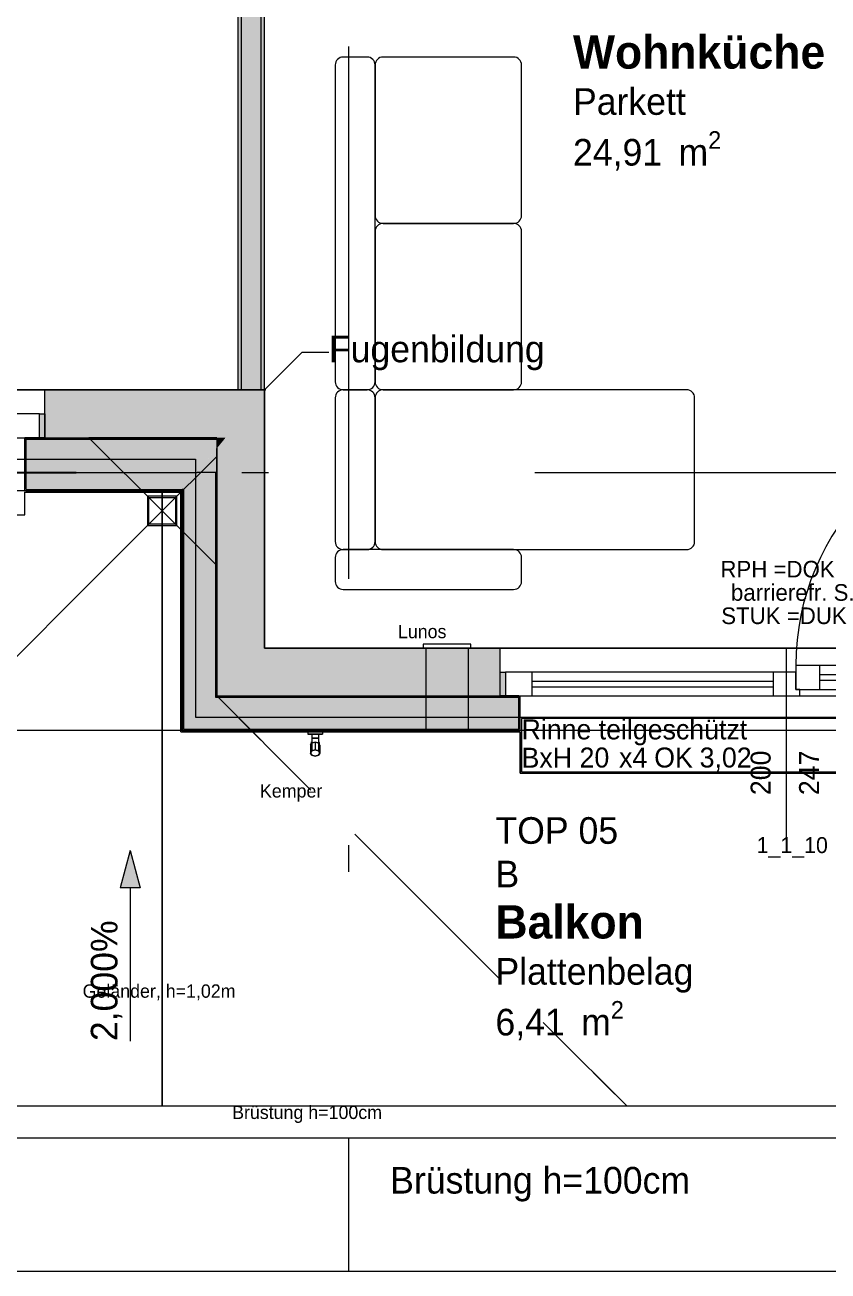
# Model space of a CAD drawing. Header units: metres. Extents: x -3 to 205, y -18 to 45.
# Drawn here: x 4.785 to 7.801, y -18 to -13.319 of the extents above; entities that cross this region are included whole.
import ezdxf

# ---------------------------------------------------------------- set-up
doc = ezdxf.new("R2010")
doc.units = ezdxf.units.M
doc.header["$MEASUREMENT"] = 0
doc.set_wipeout_variables(frame=1)
for name, pattern in [('Achse', [0.004, 0.002, -0.001, 0, -0.001]), ('Baufluchtlinie', [0.013, 0.008, -0.005]), ('Punkt 1_1', [0.075, 0.025, -0.05]), ('UNSICHTBAR', [0.4, 0, -0.4]), ('Untersicht', [0.001, 0.0005, -0.0005]), ('Wipeout_Contour', [1, 0, -1])]:
    doc.linetypes.add(name, pattern=pattern)
for name, color, linetype in [('1._1.Stock PP STG1_3_000 Achsraster', 7, 'Continuous'), ('1._1.Stock PP STG1_3_110 Wand Aussen', 7, 'Continuous'), ('1._1.Stock PP STG1_3_130 Wand Innen', 7, 'Continuous'), ('1._1.Stock PP STG1_3_140 Brüstung', 7, 'Continuous'), ('1._1.Stock PP STG1_3_210 Decke', 7, 'Continuous'), ('1._1.Stock PP STG1_3_220 Bodenaufbau', 7, 'Continuous'), ('1._1.Stock PP STG1_3_220 Bodenaufbau - Außen_ Gefälle', 7, 'Continuous'), ('1._1.Stock PP STG1_3_221 Bodenaufbau - Abdichtung', 7, 'Continuous'), ('1._1.Stock PP STG1_3_221 Bodenaufbau - Terrassenbelag', 7, 'Continuous'), ('1._1.Stock PP STG1_3_510 Möblierung', 7, 'Continuous'), ('1._1.Stock PP STG1_3_520 Fixeinbauten', 7, 'Continuous'), ('1._1.Stock PP STG1_3_611 Entwässerung', 7, 'Continuous'), ('1._1.Stock PP STG1_3_810 Raum', 7, 'Continuous'), ('1._1.Stock PP STG1_3_815 Raumbegrenzung', 7, 'Continuous'), ('1._1.Stock PP STG1_3_915 Allgemein Beschriftung.x', 7, 'Continuous'), ('1._1.Stock PP STG1_3_950 Polierplan Bemaßung', 7, 'Continuous'), ('1._1.Stock PP STG1_3_955 Polierplan Beschriftung', 7, 'Continuous'), ('1._1.Stock PP STG1_3_Neubau_140 Geländer transparent', 7, 'Continuous'), ('1._1.Stock PP STG1_3_Neubau_840 Baulinien', 7, 'Continuous')]:
    doc.layers.add(name, color=color, linetype=linetype)
doc.styles.add('ERSTELLTER_STIL_2', font='')
doc.styles.add('ERSTELLTER_STIL_6', font='')
doc.styles.get('ERSTELLTER_STIL_2').set_extended_font_data('Eurostile')
doc.styles.get('ERSTELLTER_STIL_6').set_extended_font_data('Eurostile', bold=True)

msp = doc.modelspace()

# ---------------------------------------------------------------- hatches: boundary and pattern name
at = {"layer": '1._1.Stock PP STG1_3_110 Wand Aussen', "linetype": 'Continuous', "lineweight": 13, "true_color": 0x3f7f02}
for points in [[(5.505, -14.69), (4.86, -14.69), (4.86, -14.78), (4.86, -14.87), (5.505, -14.87)], [(5.505, -14.69), (5.505, -14.87), (5.5382, -14.87), (5.685, -14.69)], [(5.5382, -14.87), (5.685, -14.87), (5.685, -14.69)], [(5.505, -14.875), (5.5341, -14.875), (5.5382, -14.87), (5.505, -14.87)], [(5.685, -15.66), (5.685, -14.87), (5.5382, -14.87), (5.505, -14.9106), (5.505, -15.66)], [(5.505, -14.9106), (5.5341, -14.875), (5.505, -14.875)], [(5.685, -15.66), (5.505, -15.84), (5.685, -15.84)], [(5.505, -15.66), (5.505, -15.84), (5.685, -15.66)], [(5.685, -15.66), (5.685, -15.84), (6.57, -15.84), (6.57, -15.75), (6.57, -15.66)]]:
    msp.add_hatch(color=76, dxfattribs=at).paths.add_polyline_path(points)
at = {"layer": '1._1.Stock PP STG1_3_110 Wand Aussen', "linetype": 'Continuous', "lineweight": 13, "true_color": 0xff6400}
for points in [[(4.84, -14.78), (4.84, -14.87), (4.86, -14.87), (4.86, -14.78)], [(4.79, -15), (5.4321, -15), (5.505, -14.9106), (5.505, -14.875), (4.79, -14.875)], [(5.5, -15), (5.5, -14.9168), (5.4321, -15)], [(5.505, -15), (5.505, -14.9106), (5.5, -14.9168), (5.5, -15)], [(4.79, -15.065), (5.3791, -15.065), (5.38, -15.0639), (5.38, -15), (4.79, -15)], [(5.38, -15.0639), (5.4321, -15), (5.38, -15)], [(5.5, -15.065), (5.5, -15), (5.4321, -15), (5.38, -15.0639), (5.38, -15.065)], [(5.38, -15.065), (5.38, -15.0639), (5.3791, -15.065)], [(5.5, -15.845), (5.5, -15.065), (5.38, -15.065), (5.38, -15.845)], [(6.59, -15.84), (6.59, -15.75), (6.57, -15.75), (6.57, -15.84)], [(5.5, -15.845), (5.38, -15.965), (5.5, -15.965)], [(5.38, -15.845), (5.38, -15.965), (5.5, -15.845)], [(5.5, -15.845), (5.5, -15.965), (6.64, -15.965), (6.64, -15.845)]]:
    msp.add_hatch(color=30, dxfattribs=at).paths.add_polyline_path(points)
at = {"layer": '1._1.Stock PP STG1_3_110 Wand Aussen', "linetype": 'Continuous', "lineweight": 0, "true_color": 0x373737}
for points in [[(5.505, -14.87), (4.79, -14.87), (4.79, -14.875), (5.505, -14.875)], [(5.505, -15.84), (5.505, -15), (5.5, -15), (5.5, -15.84)], [(5.505, -15.84), (5.5, -15.845), (5.505, -15.845)], [(5.5, -15.84), (5.5, -15.845), (5.505, -15.84)], [(5.505, -15.845), (6.64, -15.845), (6.64, -15.84), (5.505, -15.84)]]:
    msp.add_hatch(color=250, dxfattribs=at).paths.add_polyline_path(points)
at = {"layer": '1._1.Stock PP STG1_3_130 Wand Innen', "linetype": 'Continuous', "lineweight": 13, "true_color": 0xfb02fe}
for points in [[(5.585, -11.135), (5.585, -14.69), (5.5975, -14.69), (5.5975, -11.135)], [(5.685, -14.69), (5.685, -11.135), (5.6725, -11.135), (5.6725, -14.69)]]:
    msp.add_hatch(color=6, dxfattribs=at).paths.add_polyline_path(points)
at = {"layer": '1._1.Stock PP STG1_3_130 Wand Innen', "linetype": 'Continuous', "lineweight": 13, "true_color": 0xffaa00}
msp.add_hatch(color=40, dxfattribs=at).paths.add_polyline_path([(5.6725, -14.69), (5.6725, -11.135), (5.5975, -11.135), (5.5975, -14.69)])
at = {"layer": '1._1.Stock PP STG1_3_950 Polierplan Bemaßung', "linetype": 'Continuous', "lineweight": 13, "true_color": 0x6c6cff}
msp.add_hatch(color=171, dxfattribs=at).paths.add_polyline_path([(5.18, -16.42), (5.1425, -16.56), (5.2175, -16.56)])
at = {"layer": '1._1.Stock PP STG1_3_955 Polierplan Beschriftung', "linetype": 'Continuous', "lineweight": 13, "true_color": 0xfb02fe}
msp.add_hatch(color=6, dxfattribs=at).paths.add_polyline_path([(5.6825, -14.69), (5.6827, -14.691), (5.6832, -14.6918), (5.684, -14.6923), (5.685, -14.6925), (5.686, -14.6923), (5.6868, -14.6918), (5.6873, -14.691), (5.6875, -14.69), (5.6873, -14.689), (5.6868, -14.6882), (5.686, -14.6877), (5.685, -14.6875), (5.684, -14.6877), (5.6832, -14.6882), (5.6827, -14.689)])

# ---------------------------------------------------------------- linework, layer by layer
at = {"layer": '1._1.Stock PP STG1_3_000 Achsraster', "color": 5, "linetype": 'Achse', "lineweight": 0, "ltscale": 1000}
for p, q in [((6, 3), (6, -18)), ((-1.5, -15), (21, -15)), ((-1.5, -18), (21, -18))]:
    msp.add_line(p, q, dxfattribs=at)
at = {"layer": '1._1.Stock PP STG1_3_110 Wand Aussen', "color": 7, "linetype": 'Continuous', "lineweight": 13, "ltscale": 1000}
for p, q in [((4.86, -14.69), (3.71, -14.69)), ((4.84, -14.78), (4.755, -14.78)), ((4.84, -14.87), (4.84, -14.78)), ((4.74, -14.87), (4.84, -14.87)), ((4.785, -14.875), (4.785, -14.87)), ((4.79, -14.87), (4.785, -14.87)), ((4.79, -14.87), (4.785, -14.87)), ((4.79, -14.87), (4.785, -14.87)), ((4.785, -14.875), (4.785, -14.87)), ((4.785, -15), (4.785, -14.875)), ((4.785, -15), (4.785, -14.875)), ((4.79, -15.065), (4.79, -14.87)), ((4.79, -14.875), (5.505, -14.875)), ((4.785, -15.065), (4.785, -15)), ((4.785, -15.065), (4.785, -15)), ((5.5, -15), (5.5, -15.84)), ((4.785, -15.07), (3.785, -15.07)), ((4.785, -15.07), (4.785, -15.065)), ((4.785, -15.07), (4.785, -15.065)), ((4.79, -15.07), (4.785, -15.07)), ((4.79, -15.065), (5.375, -15.065)), ((5.3791, -15.065), (5.375, -15.065)), ((5.3791, -15.065), (5.375, -15.065)), ((5.38, -15.065), (5.3791, -15.065)), ((5.38, -15.065), (5.3791, -15.065)), ((5.38, -15.065), (5.38, -15.845)), ((8.72, -15.66), (6.57, -15.66)), ((6.57, -15.66), (6.57, -15.66)), ((7.645, -16.3713), (7.645, -15.66)), ((7.77, -15.725), (7.68, -15.725)), ((7.68, -15.725), (7.68, -15.815)), ((8.525, -15.725), (7.77, -15.725)), ((7.77, -15.815), (7.77, -15.725)), ((6.69, -15.75), (6.59, -15.75)), ((6.59, -15.75), (6.59, -15.84)), ((7.595, -15.75), (6.69, -15.75)), ((6.69, -15.84), (6.69, -15.75)), ((7.645, -15.75), (7.595, -15.75)), ((7.595, -15.75), (7.595, -15.84)), ((7.68, -15.75), (7.645, -15.75)), ((7.68, -15.815), (7.68, -15.75)), ((8.525, -15.76), (7.77, -15.76)), ((7.595, -15.785), (6.69, -15.785)), ((6.69, -15.805), (7.595, -15.805)), ((7.695, -15.815), (7.68, -15.815)), ((7.68, -15.815), (7.77, -15.815)), ((7.695, -15.84), (7.695, -15.815)), ((7.77, -15.78), (8.525, -15.78)), ((7.77, -15.815), (8.525, -15.815)), ((5.38, -15.845), (5.38, -15.965)), ((5.5, -15.84), (5.5, -15.845)), ((5.5, -15.845), (5.505, -15.845)), ((5.5, -15.845), (5.505, -15.845)), ((5.505, -15.845), (6.64, -15.845)), ((6.64, -15.84), (6.57, -15.84)), ((6.64, -15.84), (6.57, -15.84)), ((6.64, -15.84), (6.57, -15.84)), ((6.59, -15.84), (6.69, -15.84)), ((6.64, -15.84), (6.645, -15.84)), ((6.64, -15.965), (6.64, -15.84)), ((6.64, -15.84), (6.645, -15.84)), ((6.64, -15.84), (6.645, -15.84)), ((6.645, -15.845), (6.645, -15.84)), ((6.645, -15.845), (6.645, -15.84)), ((6.645, -15.965), (6.645, -15.845)), ((6.645, -15.965), (6.645, -15.845)), ((6.69, -15.84), (7.595, -15.84)), ((7.595, -15.84), (7.645, -15.84)), ((7.645, -15.84), (7.695, -15.84)), ((7.695, -15.84), (8.6, -15.84)), ((5.38, -15.965), (5.5, -15.965)), ((5.38, -15.965), (5.5, -15.965)), ((5.5, -15.965), (6.64, -15.965)), ((6.64, -15.97), (6.645, -15.97)), ((6.645, -15.97), (6.645, -15.965)), ((6.645, -15.97), (6.645, -15.965)), ((8.645, -15.97), (6.645, -15.97)), ((6.645, -15.97), (6.645, -15.97))]:
    msp.add_line(p, q, dxfattribs=at)
at = {"layer": '1._1.Stock PP STG1_3_110 Wand Aussen', "color": 7, "linetype": 'Continuous', "lineweight": 18, "ltscale": 1000}
for p, q in [((4.86, -14.78), (4.86, -14.69)), ((4.86, -14.78), (4.86, -14.69)), ((4.86, -14.87), (4.86, -14.78)), ((4.86, -14.87), (4.86, -14.78)), ((4.86, -14.87), (4.86, -14.78)), ((4.86, -14.87), (4.79, -14.87)), ((4.86, -14.87), (4.79, -14.87)), ((4.86, -14.87), (4.79, -14.87)), ((4.86, -14.87), (5.505, -14.87)), ((5.505, -14.87), (5.505, -14.875)), ((5.505, -14.87), (5.505, -14.875)), ((5.505, -14.875), (5.505, -14.9106)), ((5.505, -14.875), (5.505, -14.9106)), ((5.505, -15), (5.505, -14.9106)), ((5.505, -15), (5.505, -14.9106)), ((5.505, -15), (5.505, -15.66)), ((5.505, -15.66), (5.505, -15.84)), ((6.57, -15.75), (6.57, -15.66)), ((6.57, -15.75), (6.57, -15.66)), ((6.57, -15.84), (6.57, -15.75)), ((6.57, -15.84), (6.57, -15.75)), ((6.57, -15.84), (6.57, -15.75)), ((5.505, -15.84), (5.685, -15.84)), ((5.505, -15.84), (5.685, -15.84)), ((5.685, -15.84), (6.57, -15.84))]:
    msp.add_line(p, q, dxfattribs=at)
at = {"layer": '1._1.Stock PP STG1_3_110 Wand Aussen', "color": 1, "linetype": 'Baufluchtlinie', "lineweight": 0, "ltscale": 1000}
for p, q in [((4.79, -15), (5.4321, -15)), ((5.5, -15), (5.4321, -15)), ((5.5, -15), (5.4321, -15)), ((5.505, -15), (5.5, -15)), ((5.505, -15), (5.5, -15))]:
    msp.add_line(p, q, dxfattribs=at)
at = {"layer": '1._1.Stock PP STG1_3_110 Wand Aussen', "color": 7, "linetype": 'Continuous', "lineweight": 18, "ltscale": 1000, "flags": 128}
for points in [[(5.505, -14.69), (4.86, -14.69)], [(5.685, -14.69), (5.505, -14.69)], [(5.685, -15.66), (5.685, -14.69)], [(6.57, -15.66), (5.685, -15.66)]]:
    msp.add_lwpolyline(points, dxfattribs=at)
at = {"layer": '1._1.Stock PP STG1_3_110 Wand Aussen', "color": 7, "linetype": 'Continuous', "lineweight": 13, "ltscale": 1000, "flags": 128}
for points in [[(4.84, -14.78), (4.86, -14.78), (4.86, -14.87), (4.84, -14.87)], [(6.59, -15.84), (6.57, -15.84), (6.57, -15.75), (6.59, -15.75)]]:
    msp.add_lwpolyline(points, close=True, dxfattribs=at)
for points in [[(4.79, -15.07), (5.375, -15.07)], [(5.375, -15.07), (5.375, -15.97)], [(5.375, -15.97), (5.38, -15.97)], [(5.38, -15.97), (6.64, -15.97)]]:
    msp.add_lwpolyline(points, dxfattribs=at)
at = {"layer": '1._1.Stock PP STG1_3_110 Wand Aussen', "color": 7, "linetype": 'Continuous', "lineweight": 13, "ltscale": 1000}
msp.add_arc((8.615, -15.725), 0.935, 90, 180, dxfattribs=at)
for p in [(4.86, -14.69), (4.785, -15.07)]:
    msp.add_point(p, dxfattribs=at)
at = {"layer": '1._1.Stock PP STG1_3_130 Wand Innen', "color": 7, "linetype": 'Continuous', "lineweight": 18, "ltscale": 1000}
for p, q in [((5.5975, -11.135), (5.5975, -14.69)), ((5.6725, -14.69), (5.6725, -11.135))]:
    msp.add_line(p, q, dxfattribs=at)
at = {"layer": '1._1.Stock PP STG1_3_130 Wand Innen', "color": 7, "linetype": 'Continuous', "lineweight": 18, "ltscale": 1000, "flags": 128}
for points in [[(5.585, -11.135), (5.585, -14.69)], [(5.685, -14.69), (5.685, -11.135)], [(5.585, -14.69), (5.685, -14.69)]]:
    msp.add_lwpolyline(points, dxfattribs=at)
at = {"layer": '1._1.Stock PP STG1_3_210 Decke', "color": 7, "linetype": 'Continuous', "lineweight": 13, "ltscale": 1000, "true_color": 0xf4f4f4, "flags": 128}
msp.add_lwpolyline([(0.1305, -0.13), (0.1845, -14.87), (5.505, -14.87), (5.505, -15.84), (13.475, -15.84), (13.475, -14.87), (18.8055, -14.87), (18.8546, -0.13), (15.89, -0.13)], dxfattribs=at)
msp.add_lwpolyline([(0.1305, -0.13), (0.1845, -14.87), (5.505, -14.87), (5.505, -15.84), (13.475, -15.84), (13.475, -14.87), (18.8055, -14.87), (18.8546, -0.13), (15.89, -0.13)], dxfattribs=at)
msp.add_lwpolyline([(0.1305, -0.13), (0.1845, -14.87), (5.505, -14.87), (5.505, -15.84), (13.475, -15.84), (13.475, -14.87), (18.8055, -14.87), (18.8546, -0.13), (15.89, -0.13)], dxfattribs=at)
msp.add_lwpolyline([(5.425, -14.95), (5.425, -15.92), (13.555, -15.92), (13.555, -14.95), (15.705, -14.95), (15.705, -17.42), (3.28, -17.42), (3.28, -14.95)], close=True, dxfattribs=at)
at = {"layer": '1._1.Stock PP STG1_3_220 Bodenaufbau', "color": 7, "linetype": 'Continuous', "lineweight": 13, "ltscale": 1000, "true_color": 0xf4f4f4, "flags": 128}
msp.add_lwpolyline([(3.445, -0.31), (0.3111, -0.31), (0.3639, -14.69), (5.685, -14.69), (5.685, -15.66), (13.295, -15.66), (13.295, -14.69), (18.6261, -14.69), (18.674, -0.31), (15.505, -0.31), (15.505, -0.71), (12.78, -0.71), (12.78, -0.13), (6.2, -0.13), (6.2, -0.71), (3.445, -0.71)], close=True, dxfattribs=at)
at = {"layer": '1._1.Stock PP STG1_3_220 Bodenaufbau - Außen_ Gefälle', "color": 7, "linetype": 'Continuous', "lineweight": 13, "ltscale": 1000, "true_color": 0xf4f4f4, "flags": 128}
msp.add_lwpolyline([(3.29, -17.38), (15.695, -17.38), (15.695, -15.07), (13.605, -15.07), (13.605, -15.97), (5.375, -15.97), (5.375, -15.07), (3.29, -15.07)], close=True, dxfattribs=at)
at = {"layer": '1._1.Stock PP STG1_3_221 Bodenaufbau - Abdichtung', "color": 171, "linetype": 'Untersicht', "lineweight": 13, "ltscale": 1000, "true_color": 0x6c6cff, "flags": 128}
for points in [[(3.275, -14.87), (5.025, -14.87)], [(5.505, -14.8698), (5.0248, -14.8698)], [(5.025, -14.87), (5.3, -15.145)], [(5.025, -14.87), (5.505, -14.87)], [(5.3, -15.145), (5.025, -14.87)], [(5.505, -14.87), (5.505, -14.94)], [(5.505, -14.94), (5.3, -15.145)], [(5.3, -15.145), (5.505, -14.94)], [(5.505, -14.94), (5.505, -15.35)], [(5.5052, -15.3502), (5.5052, -14.9398)], [(5.3, -15.145), (3.275, -17.17)], [(3.275, -17.17), (5.3, -15.145)], [(5.3, -15.145), (5.505, -15.35)], [(5.505, -15.35), (5.3, -15.145)], [(5.505, -15.35), (5.505, -15.84)], [(5.5051, -15.8401), (5.5051, -15.3501)], [(5.505, -15.84), (9.485, -15.84)], [(7.085, -17.42), (5.505, -15.84)], [(5.505, -15.84), (7.085, -17.42)], [(7.085, -17.42), (3.275, -17.42)], [(3.275, -17.4202), (7.0852, -17.4202)], [(9.485, -17.42), (7.085, -17.42)]]:
    msp.add_lwpolyline(points, dxfattribs=at)
at = {"layer": '1._1.Stock PP STG1_3_221 Bodenaufbau - Terrassenbelag', "color": 7, "linetype": 'Continuous', "lineweight": 18, "ltscale": 1000, "flags": 128}
for points in [[(4.785, -15.075), (5.3, -15.075)], [(4.785, -15.16), (4.785, -15.075)], [(5.3, -15.075), (5.3, -17.38)], [(5.3, -15.075), (5.37, -15.075)], [(5.3, -17.38), (5.3, -15.075)], [(5.37, -15.075), (5.37, -15.975)], [(5.3703, -15.975), (5.3703, -15.075)], [(3.785, -15.16), (4.785, -15.16)], [(5.37, -15.975), (6.645, -15.975)], [(6.645, -15.975), (6.645, -16.13)], [(6.6453, -16.13), (6.6453, -15.975)], [(6.645, -16.13), (8.645, -16.13)], [(5.3, -17.38), (3.32, -17.38)], [(9.49, -17.38), (5.3, -17.38)]]:
    msp.add_lwpolyline(points, dxfattribs=at)
at = {"layer": '1._1.Stock PP STG1_3_510 Möblierung', "color": 8, "linetype": 'Continuous', "lineweight": 13, "ltscale": 1000, "true_color": 0x7e7f7f}
for p, q in [((5.95, -13.47), (5.95, -14.66)), ((6.07, -13.44), (5.98, -13.44)), ((6.1, -13.47), (6.1, -14.035)), ((6.1, -14.66), (6.1, -13.47)), ((6.62, -13.44), (6.13, -13.44)), ((6.65, -14.035), (6.65, -13.47)), ((6.62, -14.065), (6.13, -14.065)), ((6.13, -14.065), (6.62, -14.065)), ((6.1, -14.095), (6.1, -14.66)), ((6.65, -14.66), (6.65, -14.095)), ((6.07, -14.69), (5.98, -14.69)), ((5.98, -14.69), (6.07, -14.69)), ((6.13, -14.69), (6.62, -14.69)), ((7.27, -14.69), (6.13, -14.69)), ((5.95, -14.72), (5.95, -15.26)), ((6.1, -14.72), (6.1, -15.26)), ((6.1, -15.26), (6.1, -14.72)), ((7.3, -15.26), (7.3, -14.72)), ((5.98, -15.29), (6.07, -15.29)), ((6.62, -15.29), (5.98, -15.29)), ((6.13, -15.29), (7.27, -15.29)), ((5.95, -15.32), (5.95, -15.41)), ((6.65, -15.41), (6.65, -15.32)), ((5.98, -15.44), (6.62, -15.44))]:
    msp.add_line(p, q, dxfattribs=at)
for centre, start, end in [((5.98, -13.47), 90, 180), ((6.07, -13.47), 0, 90), ((6.13, -13.47), 90, 180), ((6.62, -13.47), 0, 90), ((6.13, -14.035), 180, 270), ((6.62, -14.035), 270, 0), ((6.13, -14.095), 90, 180), ((6.62, -14.095), 0, 90), ((5.98, -14.66), 180, 270), ((5.98, -14.72), 90, 180), ((6.07, -14.66), 270, 0), ((6.07, -14.72), 0, 90), ((6.13, -14.66), 180, 270), ((6.13, -14.72), 90, 180), ((6.62, -14.66), 270, 0), ((7.27, -14.72), 0, 90), ((5.98, -15.26), 180, 270), ((5.98, -15.32), 90, 180), ((6.07, -15.26), 270, 0), ((6.13, -15.26), 180, 270), ((6.62, -15.32), 0, 90), ((7.27, -15.26), 270, 0), ((5.98, -15.41), 180, 270), ((6.62, -15.41), 270, 0)]:
    msp.add_arc(centre, 0.03, start, end, dxfattribs=at)
at = {"layer": '1._1.Stock PP STG1_3_520 Fixeinbauten', "color": 7, "linetype": 'Continuous', "lineweight": 13, "ltscale": 1000}
for p, q in [((5.847, -15.97), (5.903, -15.97)), ((5.847, -15.97), (5.847, -15.983)), ((5.847, -15.983), (5.903, -15.983)), ((5.862, -15.983), (5.862, -15.9986)), ((5.888, -15.9986), (5.862, -15.9986)), ((5.862, -15.9986), (5.862, -16.0161)), ((5.888, -15.983), (5.888, -15.9986)), ((5.888, -15.9986), (5.888, -16.0161)), ((5.903, -15.97), (5.903, -15.983)), ((5.857, -16.0244), (5.862, -16.0168)), ((5.857, -16.0244), (5.857, -16.0542)), ((5.857, -16.0542), (5.8623, -16.0461)), ((5.8605, -16.0153), (5.86, -16.0179)), ((5.86, -16.0179), (5.86, -16.0198)), ((5.8614, -16.0128), (5.8605, -16.0153)), ((5.862, -16.0117), (5.8614, -16.0128)), ((5.8634, -16.0161), (5.862, -16.0161)), ((5.862, -16.0168), (5.862, -16.0161)), ((5.862, -16.0168), (5.8623, -16.0164)), ((5.8623, -16.0164), (5.8634, -16.0161)), ((5.8623, -16.0164), (5.8623, -16.0461)), ((5.8623, -16.0461), (5.875, -16.0428)), ((5.8634, -16.0161), (5.875, -16.013)), ((5.875, -16.013), (5.8866, -16.0161)), ((5.875, -16.013), (5.875, -16.0428)), ((5.875, -16.0428), (5.8877, -16.0461)), ((5.8866, -16.0161), (5.8877, -16.0164)), ((5.8866, -16.0161), (5.888, -16.0161)), ((5.8877, -16.0164), (5.8877, -16.0461)), ((5.8877, -16.0461), (5.893, -16.0542)), ((5.8886, -16.0128), (5.888, -16.0117)), ((5.888, -16.0168), (5.888, -16.0161)), ((5.888, -16.0161), (5.888, -16.0168)), ((5.893, -16.0244), (5.888, -16.0168)), ((5.8895, -16.0153), (5.8886, -16.0128)), ((5.89, -16.0179), (5.8895, -16.0153)), ((5.89, -16.0198), (5.89, -16.0179)), ((5.893, -16.0244), (5.893, -16.0542)), ((5.8623, -16.0623), (5.857, -16.0542)), ((5.875, -16.0656), (5.8623, -16.0623)), ((5.8877, -16.0623), (5.875, -16.0656)), ((5.893, -16.0542), (5.8877, -16.0623))]:
    msp.add_line(p, q, dxfattribs=at)
at = {"layer": '1._1.Stock PP STG1_3_520 Fixeinbauten', "color": 8, "linetype": 'Untersicht', "lineweight": 0, "ltscale": 1000, "flags": 128}
for points in [[(6.28, -15.645), (6.28, -15.66)], [(6.46, -15.645), (6.28, -15.645)], [(6.28, -15.66), (6.46, -15.66)], [(6.29, -15.66), (6.29, -15.97)], [(6.45, -15.66), (6.45, -15.97)], [(6.46, -15.66), (6.46, -15.645)], [(6.29, -15.97), (6.2939, -15.97), (6.3053, -15.97), (6.323, -15.97), (6.3453, -15.97), (6.37, -15.97), (6.3947, -15.97), (6.417, -15.97), (6.4347, -15.97), (6.4461, -15.97), (6.45, -15.97)]]:
    msp.add_lwpolyline(points, dxfattribs=at)
at = {"layer": '1._1.Stock PP STG1_3_520 Fixeinbauten', "color": 7, "linetype": 'Continuous', "lineweight": 13, "ltscale": 1000, "flags": 128}
for points in [[(5.903, -15.97), (5.9021, -15.97), (5.9005, -15.97), (5.898, -15.97), (5.8949, -15.97), (5.8911, -15.97), (5.8869, -15.97), (5.8823, -15.97), (5.8774, -15.97), (5.875, -15.97), (5.8726, -15.97), (5.8677, -15.97), (5.8631, -15.97), (5.8589, -15.97), (5.8551, -15.97), (5.852, -15.97), (5.8495, -15.97), (5.8479, -15.97), (5.847, -15.97)], [(5.847, -15.97), (5.847, -15.983)], [(5.903, -15.983), (5.9021, -15.983), (5.9005, -15.983), (5.898, -15.983), (5.8949, -15.983), (5.8911, -15.983), (5.8869, -15.983), (5.8823, -15.983), (5.8774, -15.983), (5.875, -15.983), (5.8726, -15.983), (5.8677, -15.983), (5.8631, -15.983), (5.8589, -15.983), (5.8551, -15.983), (5.852, -15.983), (5.8495, -15.983), (5.8479, -15.983), (5.847, -15.983)], [(5.862, -15.983), (5.862, -15.9986)], [(5.862, -15.9986), (5.862, -16.0161)], [(5.862, -15.9986), (5.888, -15.9986)], [(5.888, -15.983), (5.888, -15.9986)], [(5.888, -15.9986), (5.888, -16.0161)], [(5.903, -15.97), (5.903, -15.983)], [(5.857, -16.0244), (5.862, -16.0168), (5.862, -16.0161)], [(5.857, -16.0244), (5.857, -16.0542)], [(5.8623, -16.0461), (5.857, -16.0542)], [(5.86, -16.0198), (5.86, -16.0179), (5.8605, -16.0153), (5.8614, -16.0128), (5.862, -16.0117)], [(5.8634, -16.0161), (5.862, -16.0161)], [(5.875, -16.013), (5.8634, -16.0161), (5.8623, -16.0164)], [(5.8623, -16.0164), (5.8623, -16.0461)], [(5.875, -16.0428), (5.8623, -16.0461)], [(5.875, -16.013), (5.875, -16.0428)], [(5.8877, -16.0164), (5.8866, -16.0161), (5.875, -16.013)], [(5.8877, -16.0461), (5.875, -16.0428)], [(5.8866, -16.0161), (5.888, -16.0161)], [(5.8877, -16.0164), (5.8877, -16.0461)], [(5.893, -16.0542), (5.8877, -16.0461)], [(5.888, -16.0117), (5.8886, -16.0128), (5.8895, -16.0153), (5.89, -16.0179), (5.89, -16.0198)], [(5.893, -16.0244), (5.888, -16.0168), (5.888, -16.0161)], [(5.893, -16.0244), (5.893, -16.0542)], [(5.857, -16.0542), (5.8623, -16.0623)], [(5.8623, -16.0623), (5.875, -16.0656)], [(5.875, -16.0656), (5.8877, -16.0623)], [(5.8877, -16.0623), (5.893, -16.0542)]]:
    msp.add_lwpolyline(points, dxfattribs=at)
at = {"layer": '1._1.Stock PP STG1_3_611 Entwässerung', "color": 171, "linetype": 'Continuous', "lineweight": 13, "ltscale": 1000, "true_color": 0x6c6cff, "flags": 128}
for points in [[(5.245, -15.2), (5.355, -15.2), (5.355, -15.09), (5.245, -15.09)], [(5.25, -15.095), (5.35, -15.095), (5.35, -15.195), (5.25, -15.195)]]:
    msp.add_lwpolyline(points, close=True, dxfattribs=at)
at = {"layer": '1._1.Stock PP STG1_3_611 Entwässerung', "color": 7, "linetype": 'Continuous', "lineweight": 13, "ltscale": 1000, "flags": 128}
msp.add_lwpolyline([(6.65, -16.125), (8.64, -16.125), (8.64, -15.925), (6.65, -15.925)], close=True, dxfattribs=at)
at = {"layer": '1._1.Stock PP STG1_3_815 Raumbegrenzung', "color": 8, "linetype": 'Continuous', "lineweight": 13, "ltscale": 1000}
msp.add_line((3.32, -17.38), (15.665, -17.38), dxfattribs=at)
at = {"layer": '1._1.Stock PP STG1_3_815 Raumbegrenzung', "color": 255, "linetype": 'UNSICHTBAR', "lineweight": 0, "ltscale": 1000, "flags": 128}
msp.add_lwpolyline([(3.32, -15.9999), (5.375, -15.9999), (5.375, -15.97)], dxfattribs=at)
at = {"layer": '1._1.Stock PP STG1_3_815 Raumbegrenzung', "color": 8, "linetype": 'Punkt 1_1', "lineweight": 13, "ltscale": 1000, "flags": 128}
msp.add_lwpolyline([(5.375, -15.97), (3.32, -15.97)], dxfattribs=at)
at = {"layer": '1._1.Stock PP STG1_3_950 Polierplan Bemaßung', "color": 171, "linetype": 'Continuous', "lineweight": 13, "ltscale": 1000, "true_color": 0x6c6cff}
for p, q in [((5.18, -16.42), (5.1425, -16.56)), ((5.18, -16.42), (5.2175, -16.56)), ((5.2175, -16.56), (5.1425, -16.56)), ((5.18, -16.56), (5.18, -16.62)), ((5.18, -16.62), (5.18, -17.1363))]:
    msp.add_line(p, q, dxfattribs=at)
at = {"layer": '1._1.Stock PP STG1_3_950 Polierplan Bemaßung', "color": 1, "linetype": 'Continuous', "lineweight": 13, "ltscale": 1000, "true_color": 0xfb0106}
msp.add_line((0.055, -18), (18.935, -18), dxfattribs=at)
at = {"layer": '1._1.Stock PP STG1_3_955 Polierplan Beschriftung', "color": 6, "linetype": 'Continuous', "lineweight": 13, "ltscale": 1000, "true_color": 0xfb02fe}
for p, q in [((5.6868, -14.6882), (5.8264, -14.5486)), ((5.8264, -14.5486), (5.9264, -14.5486))]:
    msp.add_line(p, q, dxfattribs=at)
msp.add_circle((5.685, -14.69), 0.0025, dxfattribs=at)
at = {"layer": '1._1.Stock PP STG1_3_Neubau_840 Baulinien', "color": 1, "linetype": 'Baufluchtlinie', "lineweight": 25, "ltscale": 1000, "true_color": 0xfb0106, "flags": 128}
msp.add_lwpolyline([(-3.0225, -14.9829), (0, -15), (18.9876, -15.0005), (23.9775, -15.0046)], dxfattribs=at)

# ---------------------------------------------------------------- texts
at = {"layer": '1._1.Stock PP STG1_3_110 Wand Aussen', "color": 7, "linetype": 'Continuous', "lineweight": 13, "attachment_point": 9, "style": 'ERSTELLTER_STIL_2'}
for s, insert, char_height in [('\\A1;{\\pqr;\\pt0;\\fEurostile|b0|i0|c0|p0;\\W1.000000;RPH =DOK}', (7.8262, -15.3958), 0.0625), ('\\A1;{\\pqr;\\pt0;\\fEurostile|b0|i0|c0|p0;\\W1.000000;barrierefr. S. }', (7.9008, -15.4833), 0.0625), ('\\A1;{\\pqr;\\pt0;\\fEurostile|b0|i0|c0|p0;\\W1.000000;STUK =DUK}', (7.8712, -15.5708), 0.0625), ('\\A1;{\\pqr;\\pt0;\\fEurostile|b0|i0|c0|p0;\\W1.000000;1_1_10}', (7.8004, -16.4474), 0.06)]:
    msp.add_mtext(s, dxfattribs=dict(at, insert=insert, char_height=char_height))
at = {"layer": '1._1.Stock PP STG1_3_110 Wand Aussen', "color": 7, "linetype": 'Continuous', "lineweight": 13, "char_height": 0.075, "attachment_point": 9, "rotation": 90, "style": 'ERSTELLTER_STIL_2'}
for s, insert in [('\\A1;{\\pqr;\\pt0;\\fEurostile|b0|i0|c0|p0;\\W1.000000;200}', (7.5864, -16.045)), ('\\A1;{\\pqr;\\pt0;\\fEurostile|b0|i0|c0|p0;\\W1.000000;247}', (7.7672, -16.045))]:
    msp.add_mtext(s, dxfattribs=dict(at, insert=insert))
at = {"layer": '1._1.Stock PP STG1_3_810 Raum', "color": 7, "linetype": 'Continuous', "lineweight": 13, "attachment_point": 1}
for s, insert, char_height, style in [('\\A1;{\\pql;\\pt0;\\fEurostile|b1|i0|c0|p0;\\W1.000000;Wohnküche}', (6.8432, -13.3588), 0.125, 'ERSTELLTER_STIL_6'), ('\\A1;{\\pql;\\pt0;\\fEurostile|b0|i0|c0|p0;\\W1.000000;Parkett}', (6.8432, -13.5572), 0.1, 'ERSTELLTER_STIL_2'), ('\\A1;{\\pql;\\pt0,0.05;\\fEurostile|b0|i0|c0|p0;\\W1.000000;24,91\\fEurostile|b0|i0|c0|p0;\\W1.000000;\\A1{\\H.66x;\\S^  ;}\\fEurostile|b0|i0|c0|p0;\\W1.000000; m\\fEurostile|b0|i0|c0|p0;\\W1.000000;\\A1{\\H.66x;\\S2^  ;}}', (6.8432, -13.7187), 0.1, 'ERSTELLTER_STIL_2'), ('\\A1;{\\pql;\\pt0;\\fEurostile|b0|i0|c0|p0;\\W1.000000;TOP 05}', (6.5519, -16.2952), 0.1, 'ERSTELLTER_STIL_2'), ('\\A1;{\\pql;\\pt0;\\fEurostile|b0|i0|c0|p0;\\W1.000000;B}', (6.5519, -16.4587), 0.1, 'ERSTELLTER_STIL_2'), ('\\A1;{\\pql;\\pt0;\\fEurostile|b1|i0|c0|p0;\\W1.000000;Balkon}', (6.5519, -16.6259), 0.125, 'ERSTELLTER_STIL_6'), ('\\A1;{\\pql;\\pt0;\\fEurostile|b0|i0|c0|p0;\\W1.000000;Plattenbelag}', (6.5519, -16.8244), 0.1, 'ERSTELLTER_STIL_2'), ('\\A1;{\\pql;\\pt0,0.05;\\fEurostile|b0|i0|c0|p0;\\W1.000000;6,41\\fEurostile|b0|i0|c0|p0;\\W1.000000;\\A1{\\H.66x;\\S^  ;}\\fEurostile|b0|i0|c0|p0;\\W1.000000; m\\fEurostile|b0|i0|c0|p0;\\W1.000000;\\A1{\\H.66x;\\S2^  ;}}', (6.5519, -16.9858), 0.1, 'ERSTELLTER_STIL_2')]:
    msp.add_mtext(s, dxfattribs=dict(at, insert=insert, char_height=char_height, style=style))
at = {"layer": '1._1.Stock PP STG1_3_915 Allgemein Beschriftung.x', "color": 250, "linetype": 'Continuous', "lineweight": 13, "true_color": 0x3f3f3f, "char_height": 0.05, "attachment_point": 8, "style": 'ERSTELLTER_STIL_2'}
for s, insert in [('\\A1;{\\pqc;\\fEurostile|b0|i0|c0|p0;\\W1.000000;Lunos}', (6.2768, -15.6236)), ('\\A1;{\\pqc;\\fEurostile|b0|i0|c0|p0;\\W1.000000;Kemper}', (5.7846, -16.2366))]:
    msp.add_mtext(s, dxfattribs=dict(at, insert=insert))
at = {"layer": '1._1.Stock PP STG1_3_915 Allgemein Beschriftung.x', "color": 8, "linetype": 'Continuous', "lineweight": 13, "insert": (5.0015, -16.9233), "char_height": 0.05, "attachment_point": 1, "style": 'ERSTELLTER_STIL_2'}
msp.add_mtext('\\A1;{\\pql;\\fEurostile|b0|i0|c0|p0;\\W1.000000;Geländer\\fEurostile|b0|i0|c0|p0;\\W1.000000;, h=\\fEurostile|b0|i0|c0|p0;\\W1.000000;1,02m}', dxfattribs=at)
at = {"layer": '1._1.Stock PP STG1_3_950 Polierplan Bemaßung', "color": 171, "linetype": 'Continuous', "lineweight": 13, "true_color": 0x6c6cff, "insert": (5.151, -17.1363), "char_height": 0.1, "attachment_point": 7, "rotation": 90, "style": 'ERSTELLTER_STIL_2'}
msp.add_mtext('\\A1;{\\pql;\\fEurostile|b0|i0|c0|p0;\\W1.000000;2,000\\fEurostile|b0|i0|c0|p0;\\W1.000000;%}', dxfattribs=at)
at = {"layer": '1._1.Stock PP STG1_3_955 Polierplan Beschriftung', "color": 6, "linetype": 'Continuous', "lineweight": 13, "true_color": 0xfb02fe, "insert": (5.9264, -14.5517), "char_height": 0.1, "attachment_point": 4, "style": 'ERSTELLTER_STIL_2'}
msp.add_mtext('\\A1;{\\pql;\\fEurostile|b0|i0|c0|p0;\\W1.000000;Fugenbildung}', dxfattribs=at)
at = {"layer": '1._1.Stock PP STG1_3_955 Polierplan Beschriftung', "color": 7, "linetype": 'Continuous', "lineweight": 13, "style": 'ERSTELLTER_STIL_2'}
for s, insert, char_height, attachment_point in [('\\A1;{\\pql;\\fEurostile|b0|i0|c0|p0;\\W1.000000;Rinne teilgeschützt\\fEurostile|b0|i0|c0|p0;\\W1.000000;  }', (6.65, -15.9281), 0.075, 1), ('\\A1;{\\pql;\\pt0,1;\\fEurostile|b0|i0|c0|p0;\\W1.000000;BxH }', (6.65, -16.0343), 0.075, 1), ('\\A1;{\\pql;\\pt0,1;\\fEurostile|b0|i0|c0|p0;\\W1.000000;20\\fEurostile|b0|i0|c0|p0;\\W1.000000;\\A1{\\H.66x;\\S^  ;}\\fEurostile|b0|i0|c0|p0;\\W1.000000;\\fEurostile|b0|i0|c0|p0;\\W1.000000;\\A1{\\H.66x;\\S^  ;}\\fEurostile|b0|i0|c0|p0;\\W1.000000;x\\fEurostile|b0|i0|c0|p0;\\W1.000000;\\fEurostile|b0|i0|c0|p0;\\W1.000000;\\fEurostile|b0|i0|c0|p0;\\W1.000000;\\fEurostile|b0|i0|c0|p0;\\W1.000000;\\fEurostile|b0|i0|c0|p0;\\W1.000000;4\\fEurostile|b0|i0|c0|p0;\\W1.000000;\\A1{\\H.66x;\\S^  ;}\\fEurostile|b0|i0|c0|p0;\\W1.000000;\\fEurostile|b0|i0|c0|p0;\\W1.000000;\\A1{\\H.66x;\\S^  ;}\\fEurostile|b0|i0|c0|p0;\\W1.000000;\\fEurostile|b0|i0|c0|p0;\\W1.000000;\\fEurostile|b0|i0|c0|p0;\\W1.000000;\\fEurostile|b0|i0|c0|p0;\\W1.000000;\\fEurostile|b0|i0|c0|p0;\\W1.000000;\\fEurostile|b0|i0|c0|p0;\\W1.000000;\\fEurostile|b0|i0|c0|p0;\\W1.000000;\\A1{\\H.66x;\\S^  ;}\\fEurostile|b0|i0|c0|p0;\\W1.000000;\\fEurostile|b0|i0|c0|p0;\\W1.000000;\\A1{\\H.66x;\\S^  ;}\\fEurostile|b0|i0|c0|p0;\\W1.000000;\\fEurostile|b0|i0|c0|p0;\\W1.000000;\\fEurostile|b0|i0|c0|p0;\\W1.000000;\\fEurostile|b0|i0|c0|p0;\\W1.000000;\\fEurostile|b0|i0|c0|p0;\\W1.000000;\\fEurostile|b0|i0|c0|p0;\\W1.000000;\\fEurostile|b0|i0|c0|p0;\\W1.000000;\\A1{\\H.66x;\\S^  ;}\\fEurostile|b0|i0|c0|p0;\\W1.000000;\\fEurostile|b0|i0|c0|p0;\\W1.000000;\\A1{\\H.66x;\\S^  ;}\\fEurostile|b0|i0|c0|p0;\\W1.000000;\\fEurostile|b0|i0|c0|p0;\\W1.000000;\\fEurostile|b0|i0|c0|p0;\\W1.000000;\\fEurostile|b0|i0|c0|p0;\\W1.000000;\\fEurostile|b0|i0|c0|p0;\\W1.000000;\\fEurostile|b0|i0|c0|p0;\\W1.000000;\\fEurostile|b0|i0|c0|p0;\\W1.000000;\\A1{\\H.66x;\\S^  ;}\\fEurostile|b0|i0|c0|p0;\\W1.000000;\\fEurostile|b0|i0|c0|p0;\\W1.000000;\\A1{\\H.66x;\\S^  ;}\\fEurostile|b0|i0|c0|p0;\\W1.000000;\\fEurostile|b0|i0|c0|p0;\\W1.000000;\\fEurostile|b0|i0|c0|p0;\\W1.000000;\\fEurostile|b0|i0|c0|p0;\\W1.000000;\\fEurostile|b0|i0|c0|p0;\\W1.000000;\\fEurostile|b0|i0|c0|p0;\\W1.000000;\\fEurostile|b0|i0|c0|p0;\\W1.000000;\\A1{\\H.66x;\\S^  ;}\\fEurostile|b0|i0|c0|p0;\\W1.000000;}', (6.8679, -16.0336), 0.075, 1), ('\\A1;{\\pql;\\pt0,1;\\fEurostile|b0|i0|c0|p0;\\W1.000000; OK }', (7.1203, -16.0336), 0.075, 1), ('\\A1;{\\pql;\\pt0,1;\\fEurostile|b0|i0|c0|p0;\\W1.000000;3,02\\fEurostile|b0|i0|c0|p0;\\W1.000000;\\A1{\\H.66x;\\S^  ;}\\fEurostile|b0|i0|c0|p0;\\W1.000000;\\fEurostile|b0|i0|c0|p0;\\W1.000000;\\A1{\\H.66x;\\S^  ;}\\fEurostile|b0|i0|c0|p0;\\W1.000000;\\fEurostile|b0|i0|c0|p0;\\W1.000000;\\fEurostile|b0|i0|c0|p0;\\W1.000000;\\fEurostile|b0|i0|c0|p0;\\W1.000000;\\fEurostile|b0|i0|c0|p0;\\W1.000000;\\fEurostile|b0|i0|c0|p0;\\W1.000000;\\fEurostile|b0|i0|c0|p0;\\W1.000000;\\A1{\\H.66x;\\S^  ;}\\fEurostile|b0|i0|c0|p0;\\W1.000000;\\fEurostile|b0|i0|c0|p0;\\W1.000000;\\A1{\\H.66x;\\S^  ;}\\fEurostile|b0|i0|c0|p0;\\W1.000000;\\fEurostile|b0|i0|c0|p0;\\W1.000000;\\fEurostile|b0|i0|c0|p0;\\W1.000000;\\fEurostile|b0|i0|c0|p0;\\W1.000000;\\fEurostile|b0|i0|c0|p0;\\W1.000000;\\fEurostile|b0|i0|c0|p0;\\W1.000000;\\fEurostile|b0|i0|c0|p0;\\W1.000000;\\A1{\\H.66x;\\S^  ;}\\fEurostile|b0|i0|c0|p0;\\W1.000000;\\fEurostile|b0|i0|c0|p0;\\W1.000000;\\A1{\\H.66x;\\S^  ;}\\fEurostile|b0|i0|c0|p0;\\W1.000000;\\fEurostile|b0|i0|c0|p0;\\W1.000000;\\fEurostile|b0|i0|c0|p0;\\W1.000000;\\fEurostile|b0|i0|c0|p0;\\W1.000000;\\fEurostile|b0|i0|c0|p0;\\W1.000000;\\fEurostile|b0|i0|c0|p0;\\W1.000000;\\fEurostile|b0|i0|c0|p0;\\W1.000000;\\A1{\\H.66x;\\S^  ;}\\fEurostile|b0|i0|c0|p0;\\W1.000000;\\fEurostile|b0|i0|c0|p0;\\W1.000000;\\fEurostile|b0|i0|c0|p0;\\W1.000000;\\fEurostile|b0|i0|c0|p0;\\W1.000000;\\fEurostile|b0|i0|c0|p0;\\W1.000000;\\fEurostile|b0|i0|c0|p0;\\W1.000000;\\fEurostile|b0|i0|c0|p0;\\W1.000000;\\fEurostile|b0|i0|c0|p0;\\W1.000000;\\fEurostile|b0|i0|c0|p0;\\W1.000000;\\fEurostile|b0|i0|c0|p0;\\W1.000000;\\fEurostile|b0|i0|c0|p0;\\W1.000000;\\fEurostile|b0|i0|c0|p0;\\W1.000000;\\fEurostile|b0|i0|c0|p0;\\W1.000000;\\fEurostile|b0|i0|c0|p0;\\W1.000000;\\fEurostile|b0|i0|c0|p0;\\W1.000000;\\fEurostile|b0|i0|c0|p0;\\W1.000000;\\fEurostile|b0|i0|c0|p0;\\W1.000000;\\fEurostile|b0|i0|c0|p0;\\W1.000000;\\fEurostile|b0|i0|c0|p0;\\W1.000000;}', (7.3188, -16.0336), 0.075, 1), ('\\A1;{\\pql;\\fEurostile|b0|i0|c0|p0;\\W1.000000;Brüstung h=100cm}', (6.1566, -17.6739), 0.1, 4)]:
    msp.add_mtext(s, dxfattribs=dict(at, insert=insert, char_height=char_height, attachment_point=attachment_point))

# ---------------------------------------------------------------- next in the draw order: wipeouts: each hides what was drawn before it
at = {"color": 254, "linetype": 'Wipeout_Contour', "lineweight": 0, "ltscale": 82.499965}
msp.add_wipeout([(15.665, -17.38), (3.32, -17.38), (3.32, -17.41), (15.665, -17.41)], dxfattribs=at).dxf.layer = '1._1.Stock PP STG1_3_140 Brüstung'
at = {"color": 254, "linetype": 'Wipeout_Contour', "lineweight": 0, "ltscale": 82.899024}
msp.add_wipeout([(15.755, -17.47), (3.23, -17.47), (3.23, -17.5), (15.755, -17.5)], dxfattribs=at).dxf.layer = '1._1.Stock PP STG1_3_140 Brüstung'

# ---------------------------------------------------------------- next in the draw order: linework, layer by layer
at = {"layer": '1._1.Stock PP STG1_3_140 Brüstung', "color": 7, "linetype": 'Continuous', "lineweight": 18, "ltscale": 1000, "flags": 128}
for points in [[(15.665, -17.38), (3.32, -17.38)], [(3.23, -17.5), (15.755, -17.5)]]:
    msp.add_lwpolyline(points, dxfattribs=at)

# ---------------------------------------------------------------- next in the draw order: wipeouts: each hides what was drawn before it
at = {"color": 254, "linetype": 'Wipeout_Contour', "lineweight": 0, "ltscale": 82.598205}
msp.add_wipeout([(15.695, -17.41), (3.29, -17.41), (3.29, -17.42), (15.695, -17.42)], dxfattribs=at).dxf.layer = '1._1.Stock PP STG1_3_140 Brüstung'
at = {"color": 254, "linetype": 'Wipeout_Contour', "lineweight": 0, "ltscale": 82.819971}
msp.add_wipeout([(15.745, -17.46), (3.24, -17.46), (3.24, -17.47), (15.745, -17.47)], dxfattribs=at).dxf.layer = '1._1.Stock PP STG1_3_140 Brüstung'

# ---------------------------------------------------------------- next in the draw order: wipeouts: each hides what was drawn before it
at = {"color": 254, "linetype": 'Wipeout_Contour', "lineweight": 0, "ltscale": 82.694503}
msp.add_wipeout([(15.705, -17.42), (3.28, -17.42), (3.28, -17.46), (15.705, -17.46)], dxfattribs=at).dxf.layer = '1._1.Stock PP STG1_3_140 Brüstung'

# ---------------------------------------------------------------- next in the draw order: wipeouts: each hides what was drawn before it
at = {"color": 254, "linetype": 'Wipeout_Contour', "lineweight": 0, "ltscale": 82.620444}
msp.add_wipeout([(15.785, -17.38), (3.2, -17.38), (3.2, -17.41), (15.785, -17.41)], dxfattribs=at).dxf.layer = '1._1.Stock PP STG1_3_140 Brüstung'
at = {"color": 254, "linetype": 'Wipeout_Contour', "lineweight": 0, "ltscale": 82.929286}
msp.add_wipeout([(3.2, -17.5), (15.785, -17.5), (15.785, -17.47), (3.2, -17.47)], dxfattribs=at).dxf.layer = '1._1.Stock PP STG1_3_140 Brüstung'

# ---------------------------------------------------------------- next in the draw order: linework, layer by layer
at = {"layer": '1._1.Stock PP STG1_3_140 Brüstung', "color": 7, "linetype": 'Continuous', "lineweight": 18, "ltscale": 1000, "flags": 128}
for points in [[(15.785, -17.38), (3.2, -17.38)], [(3.2, -17.5), (15.785, -17.5)]]:
    msp.add_lwpolyline(points, dxfattribs=at)

# ---------------------------------------------------------------- next in the draw order: wipeouts: each hides what was drawn before it
at = {"color": 254, "linetype": 'Wipeout_Contour', "lineweight": 0, "ltscale": 82.68873}
msp.add_wipeout([(15.785, -17.41), (3.2, -17.41), (3.2, -17.42), (15.785, -17.42)], dxfattribs=at).dxf.layer = '1._1.Stock PP STG1_3_140 Brüstung'
at = {"color": 254, "linetype": 'Wipeout_Contour', "lineweight": 0, "ltscale": 82.86031}
msp.add_wipeout([(3.2, -17.47), (15.785, -17.47), (15.785, -17.46), (3.2, -17.46)], dxfattribs=at).dxf.layer = '1._1.Stock PP STG1_3_140 Brüstung'

# ---------------------------------------------------------------- next in the draw order: wipeouts: each hides what was drawn before it
at = {"color": 254, "linetype": 'Wipeout_Contour', "lineweight": 0, "ltscale": 82.77498}
msp.add_wipeout([(3.2, -17.46), (15.785, -17.46), (15.785, -17.42), (3.2, -17.42)], dxfattribs=at).dxf.layer = '1._1.Stock PP STG1_3_140 Brüstung'

# ---------------------------------------------------------------- next in the draw order: linework, layer by layer
at = {"layer": '1._1.Stock PP STG1_3_Neubau_140 Geländer transparent', "color": 7, "linetype": 'Continuous', "lineweight": 13, "ltscale": 1000, "flags": 128}
msp.add_lwpolyline([(3.2, -15.97), (3.2, -17.5), (9.435, -17.5), (9.435, -17.38), (3.32, -17.38), (3.32, -15.97)], close=True, dxfattribs=at)

# ---------------------------------------------------------------- next in the draw order: texts
at = {"layer": '1._1.Stock PP STG1_3_915 Allgemein Beschriftung.x', "color": 1, "linetype": 'Continuous', "lineweight": 0, "insert": (5.5629, -17.3788), "char_height": 0.05, "attachment_point": 1, "style": 'ERSTELLTER_STIL_2'}
msp.add_mtext('\\A1;{\\pql;\\fEurostile|b0|i0|c0|p0;\\W1.000000;Brüstung h=100cm}', dxfattribs=at)

doc.saveas('drawing.dxf')
